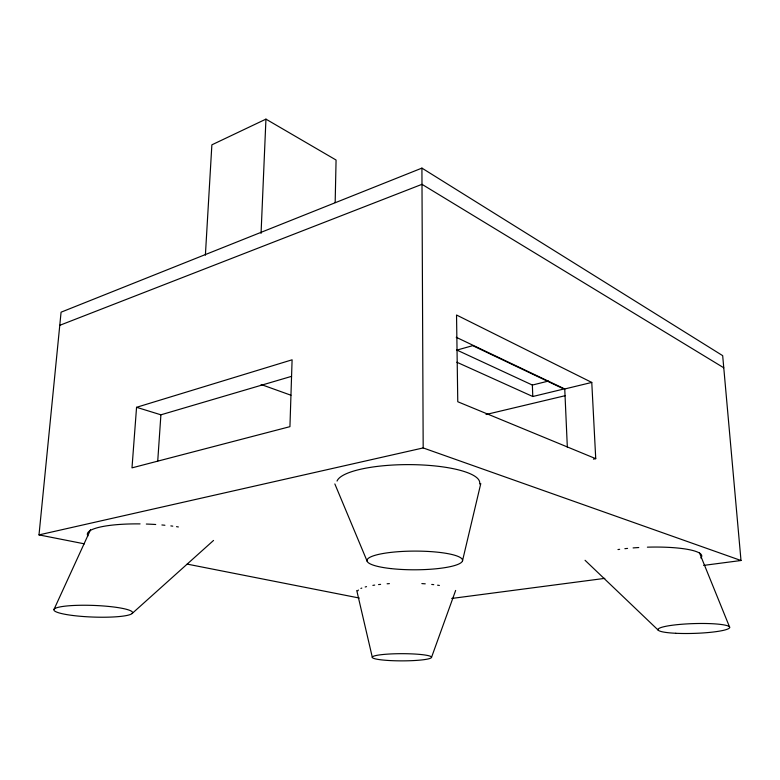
<?xml version="1.0" encoding="UTF-8"?>
<svg xmlns="http://www.w3.org/2000/svg" width="780" height="780" viewBox="0 0 780 780"><rect width="100%" height="100%" fill="white"/><g stroke="black" fill="none" stroke-linecap="round" stroke-linejoin="round"><path stroke-width="1.17" d="M335.166 202.595L336.073 160.027L265.941 119.135L211.868 144.836L205.384 255.177M261.056 233.376L265.941 119.135M157.736 460.99L160.904 414.814L291.544 376.35M136.559 407.306L131.995 467.863L289.936 426.66L292.1 359.804L136.559 407.306L160.904 414.814M84.406 543.845L39 534.895L61.074 312.185L421.921 168.109L722.68 355.651L741 560.508L703.638 565.402M462.491 560.859L480.782 483.6M431.515 657.384A29.601 3.588 0 0 0 387.777 654.118A29.601 3.588 0 0 0 386.47 660.338A29.601 3.588 0 0 0 431.515 657.384L455.647 590.441M54.044 609.336L90.548 529.669M132.191 613.441L213.535 540.442M59.767 325.319L421.99 184.324L723.772 367.79M456.514 350.21L472.719 345.657L563.852 389.005L532.779 396.513L456.817 362.212M456.651 349.947L532.37 385.057L548.428 381.069M456.222 337.282L564.749 388.966L591.776 382.434L595.735 458.669L593.434 459.127M486.028 414.511L565.198 395.684M39 534.895L423.179 447.935L741 560.508M451.727 598.455L604.802 578.37M187.18 564.106L359.258 598.026M261.144 384.52L290.94 395.226M595.735 458.669L457.772 401.749L456.534 315.013L591.776 382.434M585.058 560.293L658.369 630.289M334.844 483.941L367.136 561.2M699.367 552.572L729.651 627.208M356.762 590.509L372.323 657.335M564.749 388.966L567.333 447.184M532.37 385.057L532.779 396.513M421.921 168.109L423.179 447.935M647.39 547.17A56.336 10.754 -2.1 0 1 700.82 557.983M617.975 549.559A56.336 10.754 -2.1 0 1 619.651 549.325M624.868 548.691A56.336 10.754 -2.1 0 1 627.559 548.408M633.097 547.921A56.336 10.754 -2.1 0 1 638.761 547.541M337.048 481.055A71.526 18.242 0 0 1 414.024 464.675A71.526 18.242 0 0 1 479.593 483.99M87.906 535.938A61.181 12.568 2.4 0 1 140.069 523.897M146.328 524.043A61.181 12.568 2.4 0 1 155.717 524.501M161.889 524.969A61.181 12.568 2.4 0 1 164.921 525.252M170.849 525.905A61.181 12.568 2.4 0 1 172.77 526.149M176.514 526.666A61.181 12.568 2.4 0 1 178.347 526.948M357.844 590.85A48.184 8.278 0 0 1 358.4 590.041M360.896 588.451A48.184 8.278 0 0 1 361.803 588.071M365.196 586.979A48.184 8.278 0 0 1 366.541 586.638M372.879 585.38A48.184 8.278 0 0 1 374.692 585.097M378.553 584.591A48.184 8.278 0 0 1 380.601 584.366M387.104 583.781A48.184 8.278 0 0 1 389.386 583.635M421.844 583.596A48.184 8.278 0 0 1 425.256 583.83M431.73 584.425A48.184 8.278 0 0 1 433.748 584.659M437.58 585.175A48.184 8.278 0 0 1 439.374 585.458M72.91 615.498A39.37 5.821 2.1 0 0 132.571 612.749A39.37 5.821 2.1 0 0 74.227 605.456A39.37 5.821 2.1 0 0 72.91 615.498M675.773 633.282A35.87 4.894 -1.8 0 0 729.69 627.451A35.87 4.894 -1.8 0 0 676.065 624.79A35.87 4.894 -1.8 0 0 675.773 633.282M390.877 568.581A47.775 9.35 -0.1 0 0 462.55 560.401A47.775 9.35 -0.1 0 0 390.907 552.386A47.775 9.35 -0.1 0 0 390.877 568.581"/></g></svg>
